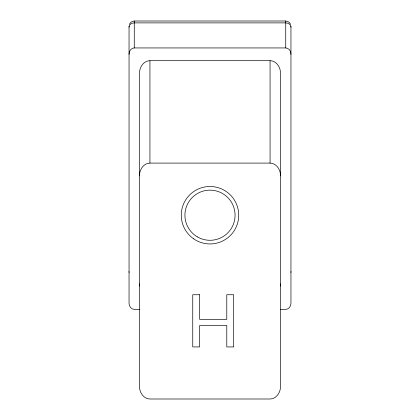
<?xml version="1.0" encoding="UTF-8"?>
<svg xmlns="http://www.w3.org/2000/svg" width="420" height="420" viewBox="0 0 420 420"><rect width="100%" height="100%" fill="white"/><g stroke="black" fill="none" stroke-linecap="round" stroke-linejoin="round"><path stroke-width="0.63" d="M129.045 54.322C128.956 51.355 131.05 47.969 134.269 47.943L285.731 47.943C288.95 47.969 291.044 51.355 290.955 54.322M139.493 175.844C139.309 169.911 143.498 163.139 149.94 163.091L270.06 163.091C276.502 163.139 280.691 169.911 280.507 175.844M280.507 283.852L280.35 286.041M129.412 24.308L130.578 22.543L132.347 21.383L134.269 21L285.731 21L287.653 21.383L289.422 22.543L290.588 24.308M149.94 60.695C143.498 60.743 139.309 67.515 139.493 73.448L139.493 386.248C139.309 392.18 143.498 398.953 149.94 399L270.06 399C276.502 398.953 280.691 392.18 280.507 386.248L280.507 73.448C280.691 67.515 276.502 60.743 270.06 60.695L149.94 60.695L149.94 163.091M139.514 309.356L134.269 309.356C131.05 309.33 128.956 305.944 129.045 302.978L129.045 26.218M280.487 309.356L285.731 309.356C288.95 309.33 291.044 305.944 290.955 302.978L290.955 26.218M139.65 286.041L139.493 283.852M285.731 21L285.731 47.943M270.06 60.695L270.06 163.091M134.269 21L134.269 47.943M290.955 27.164A5.224 4.279 0 0 0 285.731 22.885L134.269 22.885A5.224 4.279 0 0 0 129.045 27.164M129.134 272.401A5.224 4.279 0 0 1 129.045 271.625M290.955 271.625A5.224 4.279 0 0 1 290.866 272.401M199.658 294.735L192.749 294.735L192.749 346.931L199.658 346.931L199.658 325.495L226.784 325.495L226.784 346.931L233.693 346.931L233.693 294.735L226.784 294.735L226.784 319.337L199.658 319.337L199.658 294.735M197.463 236.933A25.069 25.069 0 0 0 235.069 215.219A25.069 25.069 0 0 0 197.463 193.51A25.069 25.069 0 0 0 197.463 236.933M193.463 238.707A28.723 28.723 0 0 0 238.607 217.802A28.723 28.723 0 0 0 197.93 189.152A28.723 28.723 0 0 0 193.463 238.707"/></g></svg>
